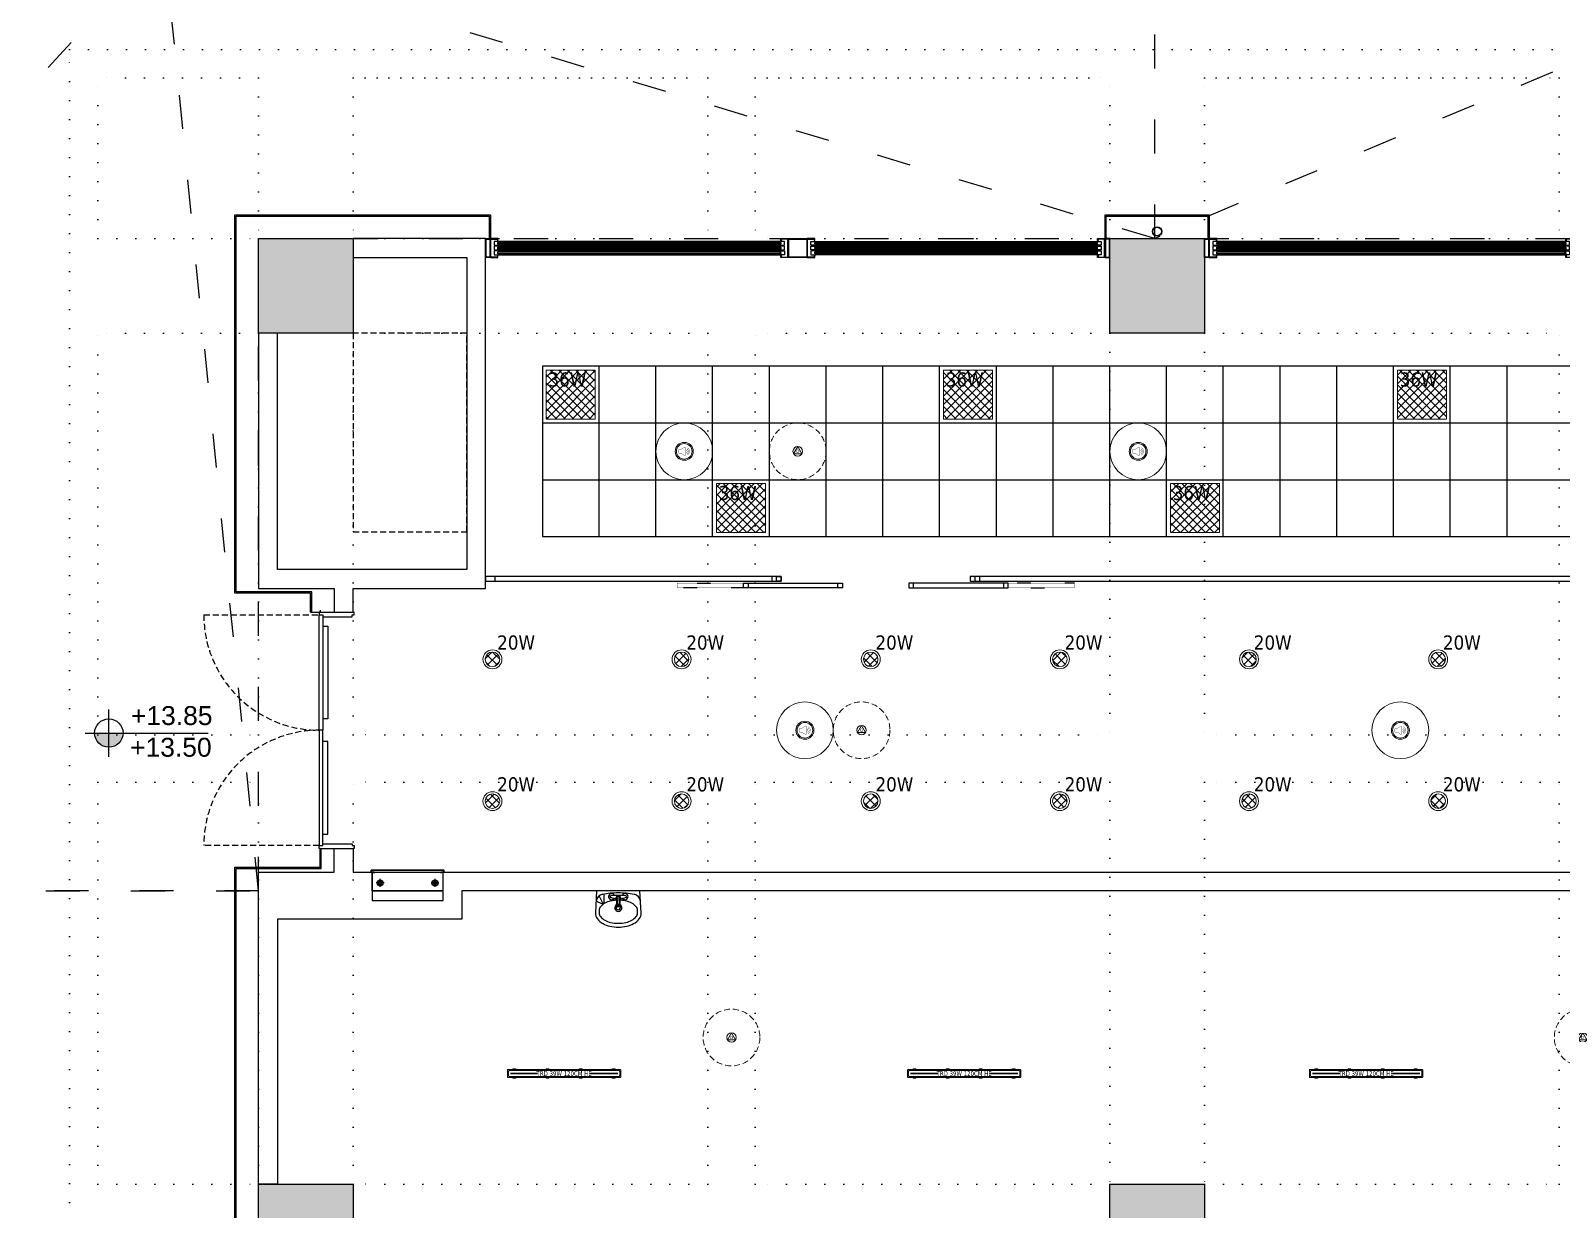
# Model space of a CAD drawing. Header units: centimetres. Extents: x 405564 to 502064, y 46284 to 60634.
# Drawn here: x 420309 to 421927, y 55106 to 56353 of the extents above; entities that cross this region are included whole.
import ezdxf
from ezdxf.enums import TextEntityAlignment as Align

# ---------------------------------------------------------------- set-up
doc = ezdxf.new("R2010")
doc.units = ezdxf.units.CM
for name, pattern in [('ACAD_ISO03W100', [30, 12, -18]), ('ACAD_ISO07W100', [3, 0, -3]), ('DASHED2', [9.525, 6.35, -3.175]), ('DOT', [0.25, 0, -0.25]), ('HIDDEN', [9.525, 6.35, -3.175])]:
    doc.linetypes.add(name, pattern=pattern)
doc.layers.get('0').update_dxf_attribs({"color": 8, "lineweight": 9})
for name, color, linetype in [('0-KRCN-ASMATAVAN-130426', 8, 'Continuous'), ('AS_DOS_SAFT', 8, 'Continuous'), ('AS_DOS_TERAS_UST', 8, 'ACAD_ISO07W100'), ('AS_DUV_CIMENTO ESASLI PANEL CEPHE KAPLAMASI', 8, 'Continuous'), ('AS_DUV_GAZBETON', 8, 'Continuous'), ('AS_GOR_UZAK2', 8, 'Continuous'), ('AS_KAPI', 8, 'Continuous'), ('AS_KAPI_CAM', 8, 'Continuous'), ('AS_KAPI_POZ', 8, 'Continuous'), ('AS_PRFL_ALU', 8, 'Continuous'), ('AS_PRFL_CAM', 8, 'Continuous'), ('AS_SMB_KOT', 8, 'Continuous'), ('AS_TA_BETONARME', 5, 'Continuous'), ('AS_TA_TARAMA', 8, 'Continuous'), ('AS_TEFR_MEK', 171, 'Continuous'), ('AS_TEFR_MEK_YANGIN DOLAP TIP1 STANDART', 8, 'Continuous'), ('AS_TES_SUZGEC', 171, 'Continuous'), ('AS_YAZI_EGIM', 8, 'Continuous')]:
    doc.layers.add(name, color=color, linetype=linetype)
doc.layers.add('0-KRCN-AYDINLATMA-130426', color=8, linetype='Continuous', lineweight=9)
doc.layers.add('0-KRCN-MİMARİ-220526', color=8, linetype='Continuous', lineweight=9)
doc.styles.add('2', font='arial.ttf', dxfattribs={"width": 0.9, "height": 200})
doc.styles.add('_yazı-50', font='arial.ttf')
doc.styles.add('OLC-50', font='romans.shx', dxfattribs={"width": 0.5, "height": 0.15})
doc.styles.add('OLCU', font='romanstw.shx', dxfattribs={"width": 0.6})
doc.styles.add('TAHOMA', font='tahoma.ttf')

# ---------------------------------------------------------------- blocks, each defined once
blk = doc.blocks.new('G$C5610E2D8')
at = {"layer": '0-KRCN-ASMATAVAN-130426'}
for p, q in [((15345.7, 8683.5), (15345.7, 8863.5)), ((15405.7, 8683.5), (15405.7, 8863.5)), ((15465.7, 8683.5), (15465.7, 8863.5)), ((15525.7, 8683.5), (15525.7, 8863.5)), ((15585.7, 8683.5), (15585.7, 8863.5)), ((15645.7, 8683.5), (15645.7, 8863.5)), ((15705.7, 8683.5), (15705.7, 8863.5)), ((15765.7, 8683.5), (15765.7, 8863.5)), ((15825.7, 8683.5), (15825.7, 8863.5)), ((15885.7, 8683.5), (15885.7, 8863.5)), ((15945.7, 8683.5), (15945.7, 8863.5)), ((16005.7, 8683.5), (16005.7, 8863.5)), ((16065.7, 8683.5), (16065.7, 8863.5)), ((16125.7, 8683.5), (16125.7, 8863.5)), ((16185.7, 8683.5), (16185.7, 8863.5)), ((16245.7, 8683.5), (16245.7, 8863.5)), ((16305.7, 8683.5), (16305.7, 8863.5)), ((15285.7, 8803.5), (18405.7, 8803.5)), ((15285.7, 8743.5), (18405.7, 8743.5))]:
    blk.add_line(p, q, dxfattribs=at)
blk.add_lwpolyline([(15285.7, 8683.5), (18405.7, 8683.5), (18405.7, 8863.5), (15285.7, 8863.5)], close=True, dxfattribs=at)
blk = doc.blocks.new('36W 60x60 cm  SIVA ALTI LED ARMATÜR')
at = {"layer": '0-KRCN-AYDINLATMA-130426'}
h = blk.add_hatch(dxfattribs=at)
h.set_pattern_fill('ANSI37', color=256, scale=2)
h.paths.add_polyline_path([(-26, 26), (26, 26), (26, -26), (-26, -26)])
for points in [[(-30, 30), (30, 30), (30, -30), (-30, -30)], [(-26, 26), (26, 26), (26, -26), (-26, -26)]]:
    blk.add_lwpolyline(points, close=True, dxfattribs=at)
at = {"layer": '0-KRCN-AYDINLATMA-130426', "insert": (-23.5, 23.5), "char_height": 15, "attachment_point": 1, "style": 'TAHOMA'}
blk.add_mtext_dynamic_manual_height_columns('{\\fTahoma|b0|i0|c162|p34;36W}', width=52.946, gutter_width=1.25, heights=[0], dxfattribs=at)
blk = doc.blocks.new('20W SIVA ALTI LED DOWNLIGHT ARMATÜR')
at = {"layer": '0-KRCN-AYDINLATMA-130426'}
h = blk.add_hatch(dxfattribs=at)
h.set_pattern_fill('ANSI37', color=256, scale=2)
h.paths.add_polyline_path([(7.7, 0, 1), (-7.7, 0, 1)])
for radius in [10, 7.66]:
    blk.add_circle((0, 0), radius, dxfattribs=at)
at = {"layer": '0-KRCN-AYDINLATMA-130426', "insert": (5, 10), "char_height": 15, "attachment_point": 7, "style": 'TAHOMA'}
blk.add_mtext_dynamic_manual_height_columns('{\\fTahoma|b0|i0|c162|p34;20W}', width=15, gutter_width=12.5, heights=[0], dxfattribs=at)
blk = doc.blocks.new('TRD 39W 120CM ELP')
at = {"layer": '0-KRCN-AYDINLATMA-130426'}
h = blk.add_hatch(color=256, dxfattribs=at)
h.dxf.hatch_style = 1
h.paths.add_polyline_path([(-54.3, 4.2), (-51.2, 4.2), (-51.2, 4.9), (-54.3, 4.9)])
h = blk.add_hatch(color=256, dxfattribs=at)
h.dxf.hatch_style = 1
h.paths.add_polyline_path([(-19.3, 4.2), (-16.2, 4.2), (-16.2, 4.9), (-19.3, 4.9)])
h = blk.add_hatch(color=256, dxfattribs=at)
h.dxf.hatch_style = 1
h.paths.add_polyline_path([(15.7, 4.2), (18.8, 4.2), (18.8, 4.9), (15.7, 4.9)])
h = blk.add_hatch(color=256, dxfattribs=at)
h.dxf.hatch_style = 1
h.paths.add_polyline_path([(50.7, 4.2), (53.8, 4.2), (53.8, 4.9), (50.7, 4.9)])
h = blk.add_hatch(color=256, dxfattribs=at)
h.dxf.hatch_style = 1
h.paths.add_polyline_path([(-54.3, -4.2), (-51.2, -4.2), (-51.2, -4.9), (-54.3, -4.9)])
h = blk.add_hatch(color=256, dxfattribs=at)
h.dxf.hatch_style = 1
h.paths.add_polyline_path([(-19.3, -4.2), (-16.2, -4.2), (-16.2, -4.9), (-19.3, -4.9)])
h = blk.add_hatch(color=256, dxfattribs=at)
h.dxf.hatch_style = 1
h.paths.add_polyline_path([(15.7, -4.2), (18.8, -4.2), (18.8, -4.9), (15.7, -4.9)])
h = blk.add_hatch(color=256, dxfattribs=at)
h.dxf.hatch_style = 1
h.paths.add_polyline_path([(50.7, -4.2), (53.8, -4.2), (53.8, -4.9), (50.7, -4.9)])
for points in [[(-59.2, 4.2), (58.8, 4.2, -0.414214), (59.8, 3.2), (59.8, -3.2, -0.414214), (58.8, -4.2), (-59.2, -4.2, -0.414214), (-60.2, -3.2), (-60.2, 3.2, -0.414214)], [(-58.1, 3.1), (57.6, 3.1, -0.414214), (58.6, 2.1), (58.6, -2.1, -0.414214), (57.6, -3.1), (-58.1, -3.1, -0.414214), (-59.1, -2.1), (-59.1, 2.1, -0.414214)]]:
    blk.add_lwpolyline(points, format="xyb", close=True, dxfattribs=at)
at = {"layer": '0-KRCN-AYDINLATMA-130426', "const_width": 2, "elevation": 1}
for points in [[(-57.1, 0), (-28, 0)], [(27.5, 0), (56.6, 0)]]:
    blk.add_lwpolyline(points, dxfattribs=at)
at = {"layer": '0-KRCN-AYDINLATMA-130426'}
for points in [[(-54.3, 4.2), (-51.2, 4.2), (-51.2, 4.9), (-54.3, 4.9)], [(-19.3, 4.2), (-16.2, 4.2), (-16.2, 4.9), (-19.3, 4.9)], [(15.7, 4.2), (18.8, 4.2), (18.8, 4.9), (15.7, 4.9)], [(50.7, 4.2), (53.8, 4.2), (53.8, 4.9), (50.7, 4.9)], [(-54.3, -4.2), (-51.2, -4.2), (-51.2, -4.9), (-54.3, -4.9)], [(-19.3, -4.2), (-16.2, -4.2), (-16.2, -4.9), (-19.3, -4.9)], [(15.7, -4.2), (18.8, -4.2), (18.8, -4.9), (15.7, -4.9)], [(50.7, -4.2), (53.8, -4.2), (53.8, -4.9), (50.7, -4.9)]]:
    blk.add_lwpolyline(points, close=True, dxfattribs=at)
at = {"layer": '0-KRCN-AYDINLATMA-130426', "ltscale": 60, "style": 'TAHOMA', "width": 0.8}
blk.add_text('TRD 39W 120CM HE', height=5, dxfattribs=at).set_placement((-0.2, 0), align=Align.MIDDLE_CENTER)
blk = doc.blocks.new('ASMA TAVA TİPİ HOPARLÖR')
at = {"layer": '0-KRCN-AYDINLATMA-130426', "const_width": 0.317}
blk.add_lwpolyline([(0.3, -4.4, 0.598176), (1.3, -3.9), (1.3, 3.9, 0.598176), (0.3, 4.4), (-2.7, 2.4, -0.147433), (-3, 2.3), (-5.1, 2.3, 0.414214), (-5.7, 1.7), (-5.7, -1.7, 0.414214), (-5.1, -2.3), (-3, -2.3, -0.147433), (-2.7, -2.4)], format="xyb", close=True, dxfattribs=at)
for points in [[(2.4, 1.3, -0.601398), (2.4, -1.3)], [(2.8, 2.5, -0.658812), (2.8, -2.5)], [(3.2, 3.7, -0.680488), (3.2, -3.7)]]:
    blk.add_lwpolyline(points, format="xyb", dxfattribs=at)
at = {"layer": '0-KRCN-AYDINLATMA-130426'}
blk.add_circle((0, 0), 30, dxfattribs=at)
at = {"layer": '0-KRCN-AYDINLATMA-130426', "ltscale": 0.1}
for radius in [9.5, 8.23]:
    blk.add_circle((0, 0), radius, dxfattribs=at)
blk = doc.blocks.new('AST-OD-OD')
at = {"layer": '0-KRCN-AYDINLATMA-130426'}
for p, q in [((0.3, 5), (-4, -2.5)), ((4.6, -2.5), (0.3, 5)), ((4.6, -2.5), (-4, -2.5))]:
    blk.add_line(p, q, dxfattribs=at)
at = {"layer": '0-KRCN-AYDINLATMA-130426', "linetype": 'HIDDEN'}
blk.add_circle((0.3, 0), 30, dxfattribs=at)
at = {"layer": '0-KRCN-AYDINLATMA-130426'}
blk.add_circle((0.3, 0), 5, dxfattribs=at)
at = {"layer": '0-KRCN-AYDINLATMA-130426', "style": '2'}
blk.add_text('O', height=3.43, dxfattribs=at).set_placement((0.3, 0), align=Align.MIDDLE)
blk = doc.blocks.new('KD')
at = {"layer": '0-KRCN-AYDINLATMA-130426'}
for p, q in [((0, 5), (-4.3, -2.5)), ((4.3, -2.5), (0, 5)), ((4.3, -2.5), (-4.3, -2.5))]:
    blk.add_line(p, q, dxfattribs=at)
at = {"layer": '0-KRCN-AYDINLATMA-130426', "linetype": 'HIDDEN'}
blk.add_circle((0, 0), 30, dxfattribs=at)
at = {"layer": '0-KRCN-AYDINLATMA-130426'}
blk.add_circle((0, 0), 5, dxfattribs=at)
at = {"layer": '0-KRCN-AYDINLATMA-130426', "style": '2'}
blk.add_text('D', height=3.36, dxfattribs=at).set_placement((0, 0), align=Align.MIDDLE_CENTER)
blk = doc.blocks.new('G$C4A951D59')
at = {"layer": '0-KRCN-AYDINLATMA-130426'}
for name, p in [('36W 60x60 cm  SIVA ALTI LED ARMATÜR', (15315.7, 8833.5)), ('36W 60x60 cm  SIVA ALTI LED ARMATÜR', (15735.7, 8833.5)), ('36W 60x60 cm  SIVA ALTI LED ARMATÜR', (16215.7, 8833.5)), ('ASMA TAVA TİPİ HOPARLÖR', (15435.7, 8773.5)), ('AST-OD-OD', (15555.4, 8773.5)), ('ASMA TAVA TİPİ HOPARLÖR', (15915.7, 8773.5)), ('36W 60x60 cm  SIVA ALTI LED ARMATÜR', (15495.7, 8713.5)), ('36W 60x60 cm  SIVA ALTI LED ARMATÜR', (15975.7, 8713.5)), ('20W SIVA ALTI LED DOWNLIGHT ARMATÜR', (15232.9, 8553.5)), ('20W SIVA ALTI LED DOWNLIGHT ARMATÜR', (15432.9, 8553.5)), ('20W SIVA ALTI LED DOWNLIGHT ARMATÜR', (15632.9, 8553.5)), ('20W SIVA ALTI LED DOWNLIGHT ARMATÜR', (15832.9, 8553.5)), ('20W SIVA ALTI LED DOWNLIGHT ARMATÜR', (16032.9, 8553.5)), ('20W SIVA ALTI LED DOWNLIGHT ARMATÜR', (16232.9, 8553.5)), ('ASMA TAVA TİPİ HOPARLÖR', (15563.3, 8478.5)), ('AST-OD-OD', (15622.9, 8478.5)), ('ASMA TAVA TİPİ HOPARLÖR', (16192.9, 8478.5)), ('20W SIVA ALTI LED DOWNLIGHT ARMATÜR', (15232.9, 8403.5)), ('20W SIVA ALTI LED DOWNLIGHT ARMATÜR', (15432.9, 8403.5)), ('20W SIVA ALTI LED DOWNLIGHT ARMATÜR', (15632.9, 8403.5)), ('20W SIVA ALTI LED DOWNLIGHT ARMATÜR', (15832.9, 8403.5)), ('20W SIVA ALTI LED DOWNLIGHT ARMATÜR', (16032.9, 8403.5)), ('20W SIVA ALTI LED DOWNLIGHT ARMATÜR', (16232.9, 8403.5)), ('KD', (15485.7, 8153.5)), ('KD', (16385.7, 8153.5)), ('TRD 39W 120CM ELP', (15308.9, 8115.4)), ('TRD 39W 120CM ELP', (15731.9, 8115.4)), ('TRD 39W 120CM ELP', (16156.9, 8115.4))]:
    blk.add_blockref(name, p, dxfattribs=at)
blk = doc.blocks.new('kot01')
at = {"layer": 'AS_SMB_KOT'}
h = blk.add_hatch(color=8, dxfattribs=at)
edge = h.paths.add_edge_path()
edge.add_arc((0, 0), 0.3, 180, 360)
edge.add_line((0.3, 0), (-0.3, 0))
for p, q in [((0, -0.5), (0, 0.5)), ((-0.5, 0), (2.1, 0))]:
    blk.add_line(p, q, dxfattribs=at)
blk.add_circle((0, 0), 0.3, dxfattribs=at)
at = {"layer": 'AS_SMB_KOT', "style": '_yazı-50'}
for tag, p in [('INCE', (0.434, 0.1)), ('KABA', (0.434, -0.5))]:
    blk.add_attdef(tag, p, '', height=0.4, dxfattribs=at)
blk = doc.blocks.new('YANGIN DOLAP TIP1 75X100X20 PLAN')
blk.add_wipeout([(0, -22), (38.3, -22), (38.4, -22), (38.4, -21.9), (38.5, -21.9), (38.5, -21.8), (38.5, -20.2), (38.5, -20.1), (38.4, -20.1), (38.4, -20), (38.3, -20), (37.5, -20), (37.5, 0), (0, 0), (-37.5, 0), (-37.5, -20), (-38.3, -20), (-38.4, -20), (-38.4, -20.1), (-38.5, -20.1), (-38.5, -20.2), (-38.5, -21.8), (-38.5, -21.9), (-38.4, -21.9), (-38.4, -22), (-38.3, -22)])
for p, q in [((-24.8, -8.5), (-33.2, -8.5)), ((-29, -4.2), (-29, -12.8)), ((24.8, -8.5), (33.2, -8.5)), ((29, -4.3), (29, -12.8)), ((37.5, -20), (-37.5, -20))]:
    blk.add_line(p, q)
blk.add_lwpolyline([(37.5, 0), (-37.5, 0), (-37.5, -20), (-35.4, -20), (-35.4, -18.8), (-35.5, -18.8), (-35.5, -19.9), (-37.4, -19.9), (-37.4, -0.1), (37.4, -0.1), (37.4, -19.9), (35.5, -19.9), (35.5, -18.8), (35.4, -18.8), (35.4, -20), (37.5, -20)], close=True)
blk.add_lwpolyline([(-37.5, -20), (-38.3, -20, 0.414214), (-38.5, -20.2), (-38.5, -21.8, 0.414214), (-38.3, -22), (38.3, -22, 0.414214), (38.5, -21.8), (38.5, -20.2, 0.414214), (38.3, -20), (37.5, -20), (37.5, -20.1), (38.3, -20.1, -0.414214), (38.4, -20.2), (38.4, -21.8, -0.414214), (38.3, -21.9), (-38.3, -21.9, -0.414214), (-38.4, -21.8), (-38.4, -20.2, -0.414214), (-38.3, -20.1), (-37.5, -20.1)], format="xyb", close=True)
for centre, radius in [((-29, -8.5), 3.15), ((-29, -8.5), 1.85), ((29, -8.5), 3.15), ((29, -8.5), 1.85)]:
    blk.add_circle(centre, radius)
blk = doc.blocks.new('0-KRCN-SHT-LAV.YUV.BATARYALI-50')
for p, q in [((-22.9, 0), (-24.2, -23.3)), ((22.9, 0), (-22.9, 0)), ((-16.7, -14), (-23.5, -10.9)), ((-16, -13.6), (-20.3, -5.3)), ((-15.1, -13.1), (-15.1, -3.3)), ((-1, -14.9), (1, -14.9)), ((24.2, -23.3), (22.9, 0))]:
    blk.add_line(p, q)
for points in [[(-3.3, -9.9, 0.033083), (-8.1, -10.6, 0.068688), (-14.3, -12.9, 0.105663), (-18.9, -16.8, 0.165518), (-20.2, -20.6), (-20.2, -23.3, 0.165518), (-18.9, -27.1, 0.105663), (-14.3, -31, 0.068688), (-8.1, -33.3, 0.054871), (0, -34.2, 0.054871), (8.1, -33.3, 0.068688), (14.3, -31, 0.105663), (18.9, -27.1, 0.165518), (20.2, -23.3), (20.2, -20.6, 0.165518), (18.9, -16.8, 0.105663), (14.3, -12.9, 0.068688), (8.1, -10.6, 0.033935), (3.1, -9.8, 0.033935)], [(-4.1, -4.6, 3.657854), (-4.4, -7.9, 3.657854)], [(-2.2, -9, 0.10713), (-5.2, -7.8), (-7.1, -7.4, -1), (-7.1, -4.6), (7.1, -4.6, -1), (7.1, -7.4), (5.2, -7.8, 0.10713), (2.2, -9)], [(4.4, -7.9, 3.657854), (4.1, -4.6, 3.657854)]]:
    blk.add_lwpolyline(points, format="xyb")
for points in [[(-1.4, -15.9), (-1.7, -11.4, 0.074144), (-2.3, -8.6, -1.453961), (2.3, -8.6, 0.074144), (1.7, -11.4), (1.4, -15.9, -1)], [(-1, -14.9, 1), (1, -14.9), (1.5, -8.7, 0.434812), (0.5, -7.7), (-0.5, -7.7, 0.434812), (-1.5, -8.7)]]:
    blk.add_lwpolyline(points, format="xyb", close=True)
for centre, radius, start, end in [((-14.9, -12), 8.67, 102.8152, 173.0567), ((0, -99.5), 97.4, 90, 99.9599), ((0, -17.8), 3.75, 122.0423, 57.6242), ((0, -8.2), 2.36, 346.3524, 193.6476), ((0, -7.2), 2.36, 9.8407, 170.1593), ((0, -17.8), 2.25, 132.9351, 46.9246), ((-1.1, -9.8), 0.3, 78.6626, 186.9701), ((0.2, -3.9), 5.71, 257.0186, 267.5183), ((0, -99.5), 97.4, 80.0401, 90), ((-0.2, -3.9), 5.71, 272.4817, 282.9814), ((1.1, -9.8), 0.3, 353.0299, 101.3374), ((14.9, -12), 8.67, 6.9433, 77.1848), ((-14.1, -23.3), 10.1, 179.9355, 217.5931), ((-7.4, -18.2), 18.6, 217.5931, 241.7197), ((7.4, -18.2), 18.6, 298.2803, 322.4069), ((14.1, -23.3), 10.1, 322.4069, 0.0645), ((-2.9, -9.9), 28, 241.7197, 257.4371), ((0, 3.3), 41.5, 257.4371, 270), ((0, 3.3), 41.5, 270, 282.5629), ((2.9, -9.9), 28, 282.5629, 298.2803)]:
    blk.add_arc(centre, radius, start, end)
blk = doc.blocks.new('catı yagmur inis tip')
at = {"linetype": 'ByBlock'}
for radius in [5, 4.5]:
    blk.add_circle((0, 0), radius, dxfattribs=at)
blk = doc.blocks.new('*U61')
at = {"color": 0}
for p, q in [((302.5, 0), (10, 0)), ((3250, 0), (522.5, 0)), ((10, -5), (302.5, -5)), ((522.5, -5), (3250, -5))]:
    blk.add_line(p, q, dxfattribs=at)
for points in [[(0, 0), (0, -5), (10, -5), (10, 0)], [(302.5, 0), (302.5, -5), (312.5, -5), (312.5, 0)], [(512.5, 0), (512.5, -5), (522.5, -5), (522.5, 0)]]:
    blk.add_lwpolyline(points, close=True, dxfattribs=at)
at = {"style": 'OLCU', "width": 0.45, "flags": 1}
for tag, p in [('C-ICI-CNO', (15, -80)), ('C-DIVISYON1', (15, -105)), ('C-BOSLUK', (15, -130)), ('C-DIVISYON2', (15, -155))]:
    blk.add_attdef(tag, text='', height=20, dxfattribs=at).set_placement(p, align=Align.MIDDLE_LEFT)
at = {"color": 0, "style": 'OLCU', "width": 0.5, "flags": 1}
for tag, p in [('C-REZ1', (15, -215)), ('C-REZ2', (15, -240))]:
    blk.add_attdef(tag, text='', height=17.5, dxfattribs=at).set_placement(p, align=Align.MIDDLE_LEFT)
at = {"layer": 'AS_KAPI_POZ', "style": 'OLC-50', "width": 0.5}
blk.add_attdef('C-NO', text='', height=8, rotation=90, dxfattribs=at).set_placement((10, 5), align=Align.TOP_LEFT)
at = {"layer": 'AS_KAPI_POZ', "style": 'OLCU', "width": 0.45}
for tag, p in [('POZ+GEN-C', (50, 15)), ('YUK-C', (50, -20))]:
    blk.add_attdef(tag, text='', height=20, dxfattribs=at).set_placement(p, align=Align.MIDDLE_CENTER)
blk = doc.blocks.new('*U65')
at = {"color": 0, "lineweight": -2}
for points in [[(-2, 0), (0, 0), (0, -1), (3, -1), (3, 3), (5, 3), (5, 34), (3, 34), (3, 36), (0, 36), (0, 35), (-2, 35)], [(252, 0), (250, 0), (250, -1), (247, -1), (247, 3), (245, 3), (245, 34), (247, 34), (247, 36), (250, 36), (250, 35), (252, 35)], [(15, 3), (15, 8), (113, 8), (113, 3)], [(235, 3), (235, 8), (137, 8), (137, 3)]]:
    blk.add_lwpolyline(points, dxfattribs=at)
blk.add_lwpolyline([(0, -1), (0, 0)])
for points in [[(3, -1), (3, 3), (125, 3), (125, -1)], [(247, -1), (247, 3), (125, 3), (125, -1)]]:
    blk.add_lwpolyline(points, close=True, dxfattribs=at)
at = {"color": 0, "linetype": 'HIDDEN', "lineweight": -2}
for points in [[(125, -1, -0.414214), (3, -123), (3, -1)], [(247, -1), (247, -123, -0.414214), (125, -1)]]:
    blk.add_lwpolyline(points, format="xyb", dxfattribs=at)
at = {"color": 3, "style": 'OLCU', "width": 0.5, "flags": 1}
for tag, p in [('K-DIVISYON', (-80, -75)), ('K-PBAR', (105, -75)), ('K-KAPITIP', (-80, -325))]:
    blk.add_attdef(tag, p, '', height=17.5, dxfattribs=at)
at = {"color": 5, "true_color": 0x0505ff, "style": 'OLCU', "width": 0.5, "flags": 1}
for tag, p in [('K-NEREDEN-NO', (-80, -100)), ('K-NEREYE-NO', (-80, -175)), ('K-DUVARTIP', (-80, -275)), ('K-ACILISYON', (-80, -300))]:
    blk.add_attdef(tag, p, '', height=17.5, dxfattribs=at)
at = {"color": 1, "true_color": 0xfa0000, "style": 'OLCU', "width": 0.5, "flags": 1}
for tag, p in [('K-IZLENEBILIRLIK', (105, -100)), ('K-TEKMELIK', (105, -125)), ('K-KONTROLTIPNEREDEN', (-80, -150)), ('K-BAND', (105, -150)), ('K-MENFEZ', (105, -200)), ('K-KONTROLTIPNEREYE', (-80, -225)), ('K-PENCERE', (105, -225)), ('K-KILITTIP', (-80, -250)), ('K-NOT-AS-MIMARI1', (105, -275)), ('K-NOT-ELEKTRIK', (105, -325)), ('K-NOT-YANGIN', (105, -350)), ('K-ACMAKAPAMASISTEMI', (-80, -375)), ('K-NOT-ISLETME', (105, -375)), ('K-YANGIN', (-80, -425))]:
    blk.add_attdef(tag, p, '', height=17.5, dxfattribs=at)
at = {"color": 220, "true_color": 0xf113d4, "style": 'OLCU', "width": 0.5, "flags": 1}
for tag, p in [('K-NEREDEN-AD', (-80, -125)), ('K-NEREYE-AD', (-80, -200))]:
    blk.add_attdef(tag, p, '', height=17.5, dxfattribs=at)
at = {"color": 0, "style": 'OLCU', "width": 0.5, "flags": 1}
for tag, p in [('K-TAMACILIRLIK', (105, -175)), ('K-NOT-AS-MIMARI2', (105, -300)), ('K-KASATIP', (-80, -350)), ('K-KURSUN', (-80, -400))]:
    blk.add_attdef(tag, p, '', height=17.5, dxfattribs=at)
at = {"color": 252, "style": 'OLCU', "width": 0.5, "flags": 1}
for tag, p in [('K-REZ1', (105, -425)), ('K-REZ2', (105, -450)), ('K-REZ3', (105, -475)), ('K-REZ4', (105, -500)), ('K-REZ5', (105, -525))]:
    blk.add_attdef(tag, p, '', height=17.5, dxfattribs=at)
at = {"layer": 'AS_KAPI_POZ', "style": 'OLCU', "width": 0.45}
for tag, p in [('YUK', (223.5, 41.5)), ('POZ+GEN', (223.5, 3.5))]:
    blk.add_attdef(tag, text='', height=20, dxfattribs=at).set_placement(p, align=Align.MIDDLE_CENTER)
at = {"layer": 'AS_KAPI_POZ', "color": 251, "style": 'OLCU', "width": 0.45}
blk.add_attdef('K-DUVAR(CM)', text='', height=6, dxfattribs=at).set_placement((-5, 11), align=Align.MIDDLE_RIGHT)
at = {"layer": 'AS_KAPI_POZ', "style": 'OLCU', "width": 0.5}
blk.add_attdef('K-NO', text='', height=8, rotation=90, dxfattribs=at).set_placement((6, -3), align=Align.TOP_LEFT)
blk = doc.blocks.new('*U68')
for p, q in [((-30, -17), (65, -17)), ((65, -22), (-30, -22)), ((240, -17), (145, -17)), ((145, -22), (240, -22))]:
    blk.add_line(p, q)
for points in [[(5, -15), (0, -15), (0, -10), (5, -10)], [(205, -15), (210, -15), (210, -10), (205, -10)], [(-30, -22), (-35, -22), (-35, -17), (-30, -17)], [(70, -22), (65, -22), (65, -17), (70, -17)], [(140, -22), (145, -22), (145, -17), (140, -17)], [(240, -22), (245, -22), (245, -17), (240, -17)]]:
    blk.add_lwpolyline(points, close=True)
at = {"linetype": 'DOT'}
for points in [[(-35, -22), (-105, -22), (-105, -17), (-35, -17)], [(245, -22), (315, -22), (315, -17), (245, -17)]]:
    blk.add_lwpolyline(points, close=True, dxfattribs=at)
at = {"color": 3, "style": 'OLCU', "width": 0.5, "flags": 1}
for tag, p in [('K-DIVISYON', (-80, -85)), ('K-PBAR', (105, -85)), ('K-KAPITIP', (-80, -335))]:
    blk.add_attdef(tag, p, '', height=17.5, dxfattribs=at)
at = {"color": 5, "true_color": 0x0505ff, "style": 'OLCU', "width": 0.5, "flags": 1}
for tag, p in [('K-NEREDEN-NO', (-80, -110)), ('K-NEREYE-NO', (-80, -185)), ('K-DUVARTIP', (-80, -285)), ('K-ACILISYON', (-80, -310))]:
    blk.add_attdef(tag, p, '', height=17.5, dxfattribs=at)
at = {"color": 1, "true_color": 0xfa0000, "style": 'OLCU', "width": 0.5, "flags": 1}
for tag, p in [('K-IZLENEBILIRLIK', (105, -110)), ('K-TEKMELIK', (105, -135)), ('K-KONTROLTIPNEREDEN', (-80, -160)), ('K-BAND', (105, -160)), ('K-MENFEZ', (105, -210)), ('K-KONTROLTIPNEREYE', (-80, -235)), ('K-PENCERE', (105, -235)), ('K-KILITTIP', (-80, -260)), ('K-NOT-AS-MIMARI1', (105, -285)), ('K-NOT-ELEKTRIK', (105, -335)), ('K-NOT-YANGIN', (105, -360)), ('K-ACMAKAPAMASISTEMI', (-80, -385)), ('K-NOT-ISLETME', (105, -385)), ('K-YANGIN', (-80, -435))]:
    blk.add_attdef(tag, p, '', height=17.5, dxfattribs=at)
at = {"color": 220, "true_color": 0xf113d4, "style": 'OLCU', "width": 0.5, "flags": 1}
for tag, p in [('K-NEREDEN-AD', (-80, -135)), ('K-NEREYE-AD', (-80, -210))]:
    blk.add_attdef(tag, p, '', height=17.5, dxfattribs=at)
at = {"color": 0, "style": 'OLCU', "width": 0.5, "flags": 1}
for tag, p in [('K-TAMACILIRLIK', (105, -185)), ('K-NOT-AS-MIMARI2', (105, -310)), ('K-KASATIP', (-80, -360)), ('K-KURSUN', (-80, -410))]:
    blk.add_attdef(tag, p, '', height=17.5, dxfattribs=at)
at = {"color": 252, "style": 'OLCU', "width": 0.5, "flags": 1}
for tag, p in [('K-REZ1', (105, -435)), ('K-REZ2', (105, -460)), ('K-REZ3', (105, -485)), ('K-REZ4', (105, -510)), ('K-REZ5', (105, -535))]:
    blk.add_attdef(tag, p, '', height=17.5, dxfattribs=at)
at = {"layer": 'AS_KAPI_POZ', "style": 'OLCU', "width": 0.45}
for tag, p in [('YUK', (105, 23)), ('POZ+GEN', (105, -17))]:
    blk.add_attdef(tag, text='', height=20, dxfattribs=at).set_placement(p, align=Align.MIDDLE_CENTER)
at = {"layer": 'AS_KAPI_POZ', "color": 251, "style": 'OLCU', "width": 0.45, "flags": 1}
blk.add_attdef('K-DUVAR(CM)', text='', height=6, dxfattribs=at).set_placement((-5, -7.5), align=Align.MIDDLE_RIGHT)
at = {"layer": 'AS_KAPI_POZ', "style": 'OLCU', "width": 0.5}
blk.add_attdef('K-NO', text='', height=8, rotation=90, dxfattribs=at).set_placement((0, -26), align=Align.TOP_LEFT)
blk = doc.blocks.new('GTC2 800-310')
at = {"layer": 'AS_GOR_UZAK2'}
for points in [[(381, 7), (14, 7)], [(14, 3), (381, 3)], [(381, 2), (14, 2)], [(419, 7), (786, 7)], [(786, 3), (419, 3)], [(419, 2), (786, 2)], [(14, -2), (381, -2)], [(381, -3), (14, -3)], [(14, -7), (381, -7)], [(786, -2), (419, -2)], [(419, -3), (786, -3)], [(786, -7), (419, -7)]]:
    blk.add_lwpolyline(points, dxfattribs=at)
at = {"layer": 'AS_PRFL_ALU'}
for points in [[(0, 10), (5, 10), (5, -10), (0, -10)], [(0.5, 9.5), (4.5, 9.5), (4.5, -9.5), (0.5, -9.5)], [(12.5, -9.5), (5.5, -9.5), (5.5, 9.5), (12.5, 9.5), (12.5, 8), (13, 8), (13, 10), (5, 10), (5, -10), (13, -10), (13, -8), (12.5, -8)], [(14, 7), (9, 7), (9, 3), (14, 3), (14, 4), (13, 4), (13, 6), (14, 6)], [(14, -2), (14, -1), (13, -1), (13, 1), (14, 1), (14, 2), (9, 2), (9, -2)], [(386, 3), (386, 7), (381, 7), (381, 6), (382, 6), (382, 4), (381, 4), (381, 3)], [(386, -2), (386, 2), (381, 2), (381, 1), (382, 1), (382, -1), (381, -1), (381, -2)], [(382, 4.4), (382, 5.6), (381.1, 5.6), (381.1, 4.4)], [(382, -0.6), (382, 0.6), (381.1, 0.6), (381.1, -0.6)], [(382.5, -9.5), (389.5, -9.5), (389.5, 9.5), (382.5, 9.5), (382.5, 8), (382, 8), (382, 10), (390, 10), (390, -10), (382, -10), (382, -8), (382.5, -8)], [(390, 10), (410, 10), (410, -10), (390, -10)], [(390.5, 9.5), (409.5, 9.5), (409.5, -9.5), (390.5, -9.5)], [(417.5, -9.5), (410.5, -9.5), (410.5, 9.5), (417.5, 9.5), (417.5, 8), (418, 8), (418, 10), (410, 10), (410, -10), (418, -10), (418, -8), (417.5, -8)], [(414, 3), (414, 7), (419, 7), (419, 6), (418, 6), (418, 4), (419, 4), (419, 3)], [(414, -2), (414, 2), (419, 2), (419, 1), (418, 1), (418, -1), (419, -1), (419, -2)], [(418, 4.4), (418, 5.6), (418.9, 5.6), (418.9, 4.4)], [(418, -0.6), (418, 0.6), (418.9, 0.6), (418.9, -0.6)], [(786, 7), (791, 7), (791, 3), (786, 3), (786, 4), (787, 4), (787, 6), (786, 6)], [(786, -2), (786, -1), (787, -1), (787, 1), (786, 1), (786, 2), (791, 2), (791, -2)], [(787.5, -9.5), (794.5, -9.5), (794.5, 9.5), (787.5, 9.5), (787.5, 8), (787, 8), (787, 10), (795, 10), (795, -10), (787, -10), (787, -8), (787.5, -8)], [(800, 10), (795, 10), (795, -10), (800, -10)], [(799.5, 9.5), (795.5, 9.5), (795.5, -9.5), (799.5, -9.5)], [(14, -7), (14, -6), (13, -6), (13, -4), (14, -4), (14, -3), (9, -3), (9, -7)], [(381, -7), (381, -6), (382, -6), (382, -4), (381, -4), (381, -3), (386, -3), (386, -7)], [(382, -5.6), (382, -4.4), (381.1, -4.4), (381.1, -5.6)], [(419, -7), (419, -6), (418, -6), (418, -4), (419, -4), (419, -3), (414, -3), (414, -7)], [(418, -5.6), (418, -4.4), (418.9, -4.4), (418.9, -5.6)], [(786, -7), (786, -6), (787, -6), (787, -4), (786, -4), (786, -3), (791, -3), (791, -7)]]:
    blk.add_lwpolyline(points, close=True, dxfattribs=at)
at = {"layer": 'AS_PRFL_CAM'}
for points in [[(382, 5.6), (13, 5.6), (13, 6), (382, 6)], [(382, 4), (13, 4), (13, 4.4), (382, 4.4)], [(382, 0.6), (13, 0.6), (13, 1), (382, 1)], [(418, 5.6), (787, 5.6), (787, 6), (418, 6)], [(418, 4), (787, 4), (787, 4.4), (418, 4.4)], [(418, 0.6), (787, 0.6), (787, 1), (418, 1)], [(382, -1), (13, -1), (13, -0.6), (382, -0.6)], [(382, -4.4), (13, -4.4), (13, -4), (382, -4)], [(382, -6), (13, -6), (13, -5.6), (382, -5.6)], [(418, -1), (787, -1), (787, -0.6), (418, -0.6)], [(418, -4.4), (787, -4.4), (787, -4), (418, -4)], [(418, -6), (787, -6), (787, -5.6), (418, -5.6)]]:
    blk.add_lwpolyline(points, close=True, dxfattribs=at)
blk = doc.blocks.new('GTC3 660-310')
at = {"layer": 'AS_GOR_UZAK2'}
for points in [[(311, 7), (14, 7)], [(14, 3), (311, 3)], [(311, 2), (14, 2)], [(349, 7), (646, 7)], [(646, 3), (349, 3)], [(349, 2), (646, 2)], [(14, -2), (311, -2)], [(311, -3), (14, -3)], [(14, -7), (311, -7)], [(646, -2), (349, -2)], [(349, -3), (646, -3)], [(646, -7), (349, -7)]]:
    blk.add_lwpolyline(points, dxfattribs=at)
at = {"layer": 'AS_PRFL_ALU'}
for points in [[(0, 10), (5, 10), (5, -10), (0, -10)], [(0.5, 9.5), (4.5, 9.5), (4.5, -9.5), (0.5, -9.5)], [(12.5, -9.5), (5.5, -9.5), (5.5, 9.5), (12.5, 9.5), (12.5, 8), (13, 8), (13, 10), (5, 10), (5, -10), (13, -10), (13, -8), (12.5, -8)], [(14, 7), (9, 7), (9, 3), (14, 3), (14, 4), (13, 4), (13, 6), (14, 6)], [(14, -2), (14, -1), (13, -1), (13, 1), (14, 1), (14, 2), (9, 2), (9, -2)], [(316, 3), (316, 7), (311, 7), (311, 6), (312, 6), (312, 4), (311, 4), (311, 3)], [(316, -2), (316, 2), (311, 2), (311, 1), (312, 1), (312, -1), (311, -1), (311, -2)], [(312, 4.4), (312, 5.6), (311.1, 5.6), (311.1, 4.4)], [(312, -0.6), (312, 0.6), (311.1, 0.6), (311.1, -0.6)], [(312.5, -9.5), (319.5, -9.5), (319.5, 9.5), (312.5, 9.5), (312.5, 8), (312, 8), (312, 10), (320, 10), (320, -10), (312, -10), (312, -8), (312.5, -8)], [(320, 10), (340, 10), (340, -10), (320, -10)], [(320.5, 9.5), (339.5, 9.5), (339.5, -9.5), (320.5, -9.5)], [(347.5, -9.5), (340.5, -9.5), (340.5, 9.5), (347.5, 9.5), (347.5, 8), (348, 8), (348, 10), (340, 10), (340, -10), (348, -10), (348, -8), (347.5, -8)], [(344, 3), (344, 7), (349, 7), (349, 6), (348, 6), (348, 4), (349, 4), (349, 3)], [(344, -2), (344, 2), (349, 2), (349, 1), (348, 1), (348, -1), (349, -1), (349, -2)], [(348, 4.4), (348, 5.6), (348.9, 5.6), (348.9, 4.4)], [(348, -0.6), (348, 0.6), (348.9, 0.6), (348.9, -0.6)], [(646, 7), (651, 7), (651, 3), (646, 3), (646, 4), (647, 4), (647, 6), (646, 6)], [(646, -2), (646, -1), (647, -1), (647, 1), (646, 1), (646, 2), (651, 2), (651, -2)], [(647.5, -9.5), (654.5, -9.5), (654.5, 9.5), (647.5, 9.5), (647.5, 8), (647, 8), (647, 10), (655, 10), (655, -10), (647, -10), (647, -8), (647.5, -8)], [(660, 10), (655, 10), (655, -10), (660, -10)], [(659.5, 9.5), (655.5, 9.5), (655.5, -9.5), (659.5, -9.5)], [(14, -7), (14, -6), (13, -6), (13, -4), (14, -4), (14, -3), (9, -3), (9, -7)], [(311, -7), (311, -6), (312, -6), (312, -4), (311, -4), (311, -3), (316, -3), (316, -7)], [(312, -5.6), (312, -4.4), (311.1, -4.4), (311.1, -5.6)], [(349, -7), (349, -6), (348, -6), (348, -4), (349, -4), (349, -3), (344, -3), (344, -7)], [(348, -5.6), (348, -4.4), (348.9, -4.4), (348.9, -5.6)], [(646, -7), (646, -6), (647, -6), (647, -4), (646, -4), (646, -3), (651, -3), (651, -7)]]:
    blk.add_lwpolyline(points, close=True, dxfattribs=at)
at = {"layer": 'AS_PRFL_CAM'}
for points in [[(312, 5.6), (13, 5.6), (13, 6), (312, 6)], [(312, 4), (13, 4), (13, 4.4), (312, 4.4)], [(312, 0.6), (13, 0.6), (13, 1), (312, 1)], [(348, 5.6), (647, 5.6), (647, 6), (348, 6)], [(348, 4), (647, 4), (647, 4.4), (348, 4.4)], [(348, 0.6), (647, 0.6), (647, 1), (348, 1)], [(312, -1), (13, -1), (13, -0.6), (312, -0.6)], [(312, -4.4), (13, -4.4), (13, -4), (312, -4)], [(312, -6), (13, -6), (13, -5.6), (312, -5.6)], [(348, -1), (647, -1), (647, -0.6), (348, -0.6)], [(348, -4.4), (647, -4.4), (647, -4), (348, -4)], [(348, -6), (647, -6), (647, -5.6), (348, -5.6)]]:
    blk.add_lwpolyline(points, close=True, dxfattribs=at)
blk = doc.blocks.new('A$C6A10209E')
at = {"layer": 'AS_DOS_SAFT', "linetype": 'DASHED2'}
blk.add_lwpolyline([(15085.7, -4811.5), (15205.7, -4811.5), (15205.7, -4601.5), (15085.7, -4601.5)], close=True, dxfattribs=at)
at = {"layer": 'AS_DOS_TERAS_UST', "linetype": 'DOT', "ltscale": 80}
for p, q in [((14785.7, -5601.5), (14785.7, -4301.5)), ((14785.7, -4301.5), (18485.7, -4301.5)), ((14815.7, -4501.5), (14815.7, -4331.5)), ((14985.7, -4331.5), (14815.7, -4331.5)), ((14985.7, -4331.5), (14985.7, -4501.5)), ((15085.7, -4331.5), (15085.7, -4501.5)), ((15460.7, -4331.5), (15460.7, -4501.5)), ((15510.7, -4331.5), (15510.7, -4501.5)), ((15885.7, -4501.5), (15885.7, -4331.5)), ((15985.7, -4501.5), (15985.7, -4331.5)), ((16360.7, -4331.5), (16360.7, -4501.5)), ((14815.7, -4501.5), (14985.7, -4501.5)), ((15460.7, -4501.5), (15085.7, -4501.5)), ((15885.7, -4501.5), (15510.7, -4501.5)), ((15985.7, -4501.5), (16360.7, -4501.5)), ((14985.7, -4601.5), (14815.7, -4601.5)), ((14815.7, -5026.5), (14815.7, -4601.5)), ((14985.7, -5026.5), (14985.7, -4601.5)), ((15085.7, -5026.5), (15085.7, -4601.5)), ((15460.7, -4601.5), (15085.7, -4601.5)), ((15460.7, -5026.5), (15460.7, -4601.5)), ((15885.7, -4601.5), (15510.7, -4601.5)), ((15510.7, -5026.5), (15510.7, -4601.5)), ((15885.7, -4601.5), (15885.7, -5026.5)), ((15985.7, -4601.5), (15985.7, -5026.5)), ((15985.7, -4601.5), (16360.7, -4601.5)), ((16360.7, -5026.5), (16360.7, -4601.5)), ((14815.7, -5026.5), (14985.7, -5026.5)), ((15460.7, -5026.5), (15085.7, -5026.5)), ((15510.7, -5026.5), (15885.7, -5026.5)), ((16360.7, -5026.5), (15985.7, -5026.5)), ((14815.7, -5076.5), (14985.7, -5076.5)), ((14815.7, -5501.5), (14815.7, -5076.5)), ((14985.7, -5501.5), (14985.7, -5076.5)), ((15085.7, -5501.5), (15085.7, -5076.5)), ((15460.7, -5076.5), (15085.7, -5076.5)), ((15460.7, -5501.5), (15460.7, -5076.5)), ((15460.7, -5501.5), (15460.7, -5076.5)), ((15510.7, -5076.5), (15885.7, -5076.5)), ((15510.7, -5501.5), (15510.7, -5076.5)), ((15510.7, -5501.5), (15510.7, -5076.5)), ((15885.7, -5076.5), (15885.7, -5501.5)), ((15985.7, -5076.5), (15985.7, -5501.5)), ((16360.7, -5076.5), (15985.7, -5076.5)), ((16360.7, -5501.5), (16360.7, -5076.5)), ((14815.7, -5501.5), (14985.7, -5501.5)), ((15460.7, -5501.5), (15085.7, -5501.5)), ((15885.7, -5501.5), (15510.7, -5501.5)), ((15985.7, -5501.5), (16360.7, -5501.5))]:
    blk.add_line(p, q, dxfattribs=at)
at = {"layer": 'AS_DOS_TERAS_UST', "linetype": 'DOT', "ltscale": 50}
for points in [[(15085.7, -4331.5), (15460.7, -4331.5)], [(15510.7, -4331.5), (15885.7, -4331.5)], [(15985.7, -4331.5), (16360.7, -4331.5)]]:
    blk.add_lwpolyline(points, dxfattribs=at)
at = {"layer": 'AS_DUV_CIMENTO ESASLI PANEL CEPHE KAPLAMASI'}
for points in [[(15040.7, -4896.5), (15040.7, -4876.5), (14960.7, -4876.5), (14960.7, -4476.5), (15230.7, -4476.5), (15230.7, -4501.5)], [(15041.9, -4896.5), (15041.9, -4875.2), (14961.9, -4875.2), (14961.9, -4477.7), (15229.4, -4477.7), (15229.4, -4501.5)], [(15880.7, -4501.5), (15880.7, -4476.5), (15990.7, -4476.5), (15990.7, -4501.5)], [(15881.9, -4501.5), (15881.9, -4477.7), (15989.4, -4477.7), (15989.4, -4501.5)], [(15040.7, -4896.5), (15065.7, -4896.5)], [(15040.7, -5711.5), (14960.7, -5711.5), (14960.7, -5166.5), (15050.7, -5166.5), (15050.7, -5146.5)], [(15041.9, -5710.2), (14961.9, -5710.2), (14961.9, -5167.7), (15051.9, -5167.7), (15051.9, -5146.5)], [(15050.7, -5146.5), (15065.7, -5146.5)]]:
    blk.add_lwpolyline(points, dxfattribs=at)
at = {"layer": 'AS_DUV_GAZBETON'}
blk.add_lwpolyline([(15085.7, -4871.5), (15225.7, -4871.5), (15225.7, -4501.5), (15085.7, -4501.5), (15085.7, -4521.5), (15205.7, -4521.5), (15205.7, -4851.5), (15005.7, -4851.5), (15005.7, -4601.5), (14985.7, -4601.5), (14985.7, -4871.5), (15065.7, -4871.5), (15065.7, -4896.5), (15085.7, -4896.5)], close=True, dxfattribs=at)
at = {"layer": 'AS_TA_BETONARME'}
for points in [[(14985.7, -4501.5), (15085.7, -4501.5), (15085.7, -4601.5), (14985.7, -4601.5)], [(15885.7, -4501.5), (15985.7, -4501.5), (15985.7, -4601.5), (15885.7, -4601.5)], [(14985.7, -5501.5), (15085.7, -5501.5), (15085.7, -5601.5), (14985.7, -5601.5)], [(15885.7, -5501.5), (15985.7, -5501.5), (15985.7, -5601.5), (15885.7, -5601.5)]]:
    blk.add_lwpolyline(points, close=True, dxfattribs=at)
at = {"layer": 'AS_YAZI_EGIM', "linetype": 'ACAD_ISO03W100', "ltscale": 3}
for points in [[(15933.2, -4501.5), (15933.2, -3871.5)], [(15933.2, -3871.5), (16685.7, -4186.5), (15933.2, -4501.5)], [(14095.7, -5051.5), (14885.7, -4186.5)], [(15933.2, -4501.5), (14885.7, -4186.5)], [(14985.7, -5191.5), (14885.7, -4186.5)]]:
    blk.add_lwpolyline(points, dxfattribs=at)
at = {"layer": 'AS_KAPI', "rotation": 270}
blk.add_blockref('*U65', (15050.7, -4896.5), dxfattribs=at)
at = {"layer": 'AS_KAPI_CAM'}
for name, p in [('*U61', (15225.7, -4859)), ('*U68', (15533.2, -4849))]:
    blk.add_blockref(name, p, dxfattribs=at)
at = {"layer": 'AS_PRFL_ALU'}
for name, p in [('GTC3 660-310', (15225.7, -4511.5)), ('GTC2 800-310', (15985.7, -4511.5))]:
    blk.add_blockref(name, p, dxfattribs=at)
at = {"layer": 'AS_SMB_KOT'}
ref = blk.add_blockref('kot01', (14827.3, -5024.5), dxfattribs=dict(at, xscale=50, yscale=50, zscale=50))
ref.add_attrib('INCE', '+13.85', dxfattribs={"layer": '0', "color": 1, "height": 20, "style": '_yazı-50'}).set_placement((14850.7, -5022), align=Align.BOTTOM_LEFT)
ref.add_attrib('KABA', '+13.50', (14849.8, -5049.5), dxfattribs={"layer": '0', "height": 20, "style": '_yazı-50'})
at = {"layer": 'AS_TEFR_MEK'}
blk.add_blockref('0-KRCN-SHT-LAV.YUV.BATARYALI-50', (15366, -5191.5), dxfattribs=at)
at = {"layer": 'AS_TEFR_MEK_YANGIN DOLAP TIP1 STANDART', "rotation": 179.9999999999999}
blk.add_blockref('YANGIN DOLAP TIP1 75X100X20 PLAN', (15143.2, -5191.5), dxfattribs=at)
at = {"layer": 'AS_TES_SUZGEC'}
blk.add_blockref('catı yagmur inis tip', (15935.7, -4494), dxfattribs=at)
at = {"layer": 'AS_TA_TARAMA'}
h = blk.add_hatch(dxfattribs=at)
h.set_pattern_fill('ANSI33', color=256, scale=2, angle=105)
h.set_pattern_definition([(150, (5135.68, -3851.454), (-6.35, -10.998523), []), (150, (5133.355, -3842.78), (-6.35, -10.998523), [6.35, -3.175])])
h.paths.add_polyline_path([(16785.7, -6101.5), (16885.7, -6101.5), (16885.7, -6201.5), (16785.7, -6201.5)])
h.paths.add_polyline_path([(15885.7, -6101.5), (15985.7, -6101.5), (15985.7, -6201.5), (15885.7, -6201.5)])
h.paths.add_polyline_path([(14985.7, -6101.5), (15085.7, -6101.5), (15085.7, -6201.5), (14985.7, -6201.5)])
h.paths.add_polyline_path([(18485.7, -5501.5), (18585.7, -5501.5), (18585.7, -5601.5), (18485.7, -5601.5)])
h.paths.add_polyline_path([(17685.7, -5501.5), (17785.7, -5501.5), (17785.7, -5601.5), (17685.7, -5601.5)])
h.paths.add_polyline_path([(16785.7, -5501.5), (16885.7, -5501.5), (16885.7, -5601.5), (16785.7, -5601.5)])
h.paths.add_polyline_path([(15885.7, -5501.5), (15985.7, -5501.5), (15985.7, -5601.5), (15885.7, -5601.5)])
h.paths.add_polyline_path([(14985.7, -5501.5), (15085.7, -5501.5), (15085.7, -5601.5), (14985.7, -5601.5)])
h.paths.add_polyline_path([(17685.7, -4501.5), (17785.7, -4501.5), (17785.7, -4601.5), (17685.7, -4601.5)])
h.paths.add_polyline_path([(16785.7, -4501.5), (16885.7, -4501.5), (16885.7, -4601.5), (16785.7, -4601.5)])
h.paths.add_polyline_path([(15885.7, -4501.5), (15985.7, -4501.5), (15985.7, -4601.5), (15885.7, -4601.5)])
h.paths.add_polyline_path([(14985.7, -4501.5), (15085.7, -4501.5), (15085.7, -4601.5), (14985.7, -4601.5)])
h.paths.add_polyline_path([(13440.7, -5171.5), (14160.7, -5171.5), (14160.7, -5601.5), (13620.7, -5601.5), (13620.7, -5551.5), (14110.7, -5551.5), (14110.7, -5221.5), (13440.7, -5221.5)])
h.paths.add_polyline_path([(13285.7, -5171.5), (13285.7, -5221.5), (13235.7, -5221.5), (13235.7, -5551.5), (13285.7, -5551.5), (13285.7, -5601.5), (13185.7, -5601.5), (13185.7, -5171.5)])
h.paths.add_polyline_path([(18925.7, -5036.5), (18975.7, -5036.5), (18975.7, -4501.5), (18535.7, -4501.5), (18535.7, -3851.5), (18925.7, -3851.5), (18925.7, -4351.5), (18975.7, -4351.5), (18975.7, -3801.5), (18485.7, -3801.5), (18485.7, -5036.5), (18535.7, -5036.5), (18535.7, -4551.5), (18925.7, -4551.5)])
at = {"layer": 'AS_DUV_GAZBETON'}
blk.add_lwpolyline([(15200.7, -5221.5), (15005.7, -5221.5), (15005.7, -5501.5), (14985.7, -5501.5), (14985.7, -5171.5), (15065.7, -5171.5), (15065.7, -5146.5), (15085.7, -5146.5), (15085.7, -5171.5), (15105.7, -5171.5), (15105.7, -5201.5), (15180.7, -5201.5), (15180.7, -5171.5), (16885.7, -5171.5), (16885.7, -5501.5), (16860.7, -5501.5), (16860.7, -5191.5), (15200.7, -5191.5)], close=True, dxfattribs=at)
at = {"layer": 'AS_YAZI_EGIM', "linetype": 'ACAD_ISO03W100', "ltscale": 3}
for points in [[(14580.7, -5051.5), (14580.7, -5191.5), (14985.7, -5191.5), (14985.7, -4501.5), (17770.7, -4501.5), (17770.7, -3821.5), (16805.7, -3821.5), (16805.7, -3871.5), (14095.7, -3871.5), (14095.7, -5051.5)], [(14985.7, -6201.5), (14985.7, -5191.5), (14580.7, -5191.5), (14161.7, -5191.5), (14160.7, -5601.5), (14095.7, -5601.5), (14095.7, -6891.5), (15990.7, -6891.5), (15990.7, -6201.5)]]:
    blk.add_lwpolyline(points, close=True, dxfattribs=at)

msp = doc.modelspace()

# ---------------------------------------------------------------- block references
at = {"layer": '0-KRCN-ASMATAVAN-130426'}
msp.add_blockref('G$C5610E2D8', (405564.1, 47134), dxfattribs=at)
at = {"layer": '0-KRCN-AYDINLATMA-130426'}
msp.add_blockref('G$C4A951D59', (405564.1, 47134), dxfattribs=at)

# ---------------------------------------------------------------- next in the draw order: block references
at = {"layer": '0-KRCN-MİMARİ-220526'}
msp.add_blockref('A$C6A10209E', (405564.1, 60634), dxfattribs=at)

doc.saveas('drawing.dxf')
